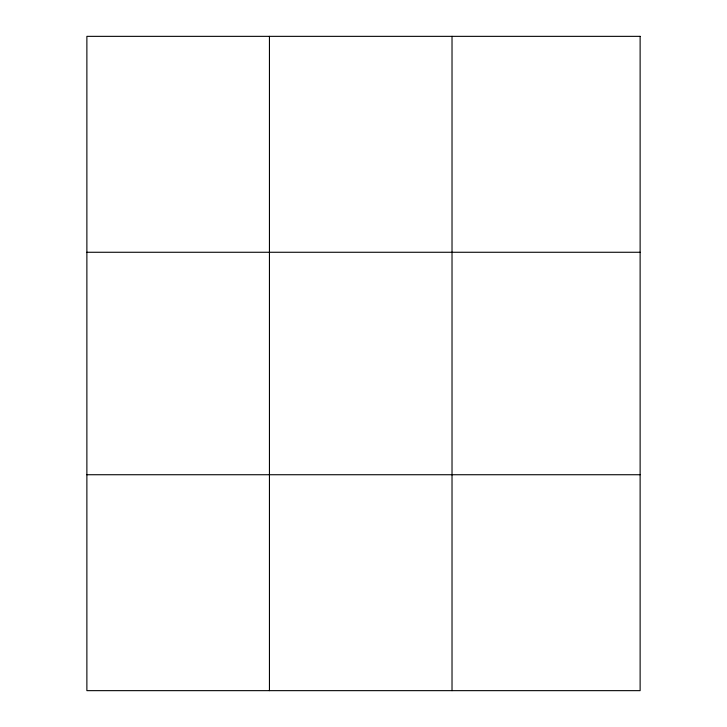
<?xml version="1.0" encoding="UTF-8"?>
<svg xmlns="http://www.w3.org/2000/svg" width="727" height="727" viewBox="0 0 727 727"><rect width="100%" height="100%" fill="white"/><g stroke="black" fill="none" stroke-linecap="round" stroke-linejoin="round"><path stroke-width="1.09" d="M269.444 690.65L269.444 36.35M452.021 690.65L452.021 36.35M86.876 252.269L640.123 252.269M86.876 474.731L640.123 474.731M640.123 36.35L640.123 690.65L86.876 690.65L86.876 36.35L640.123 36.35"/></g></svg>
